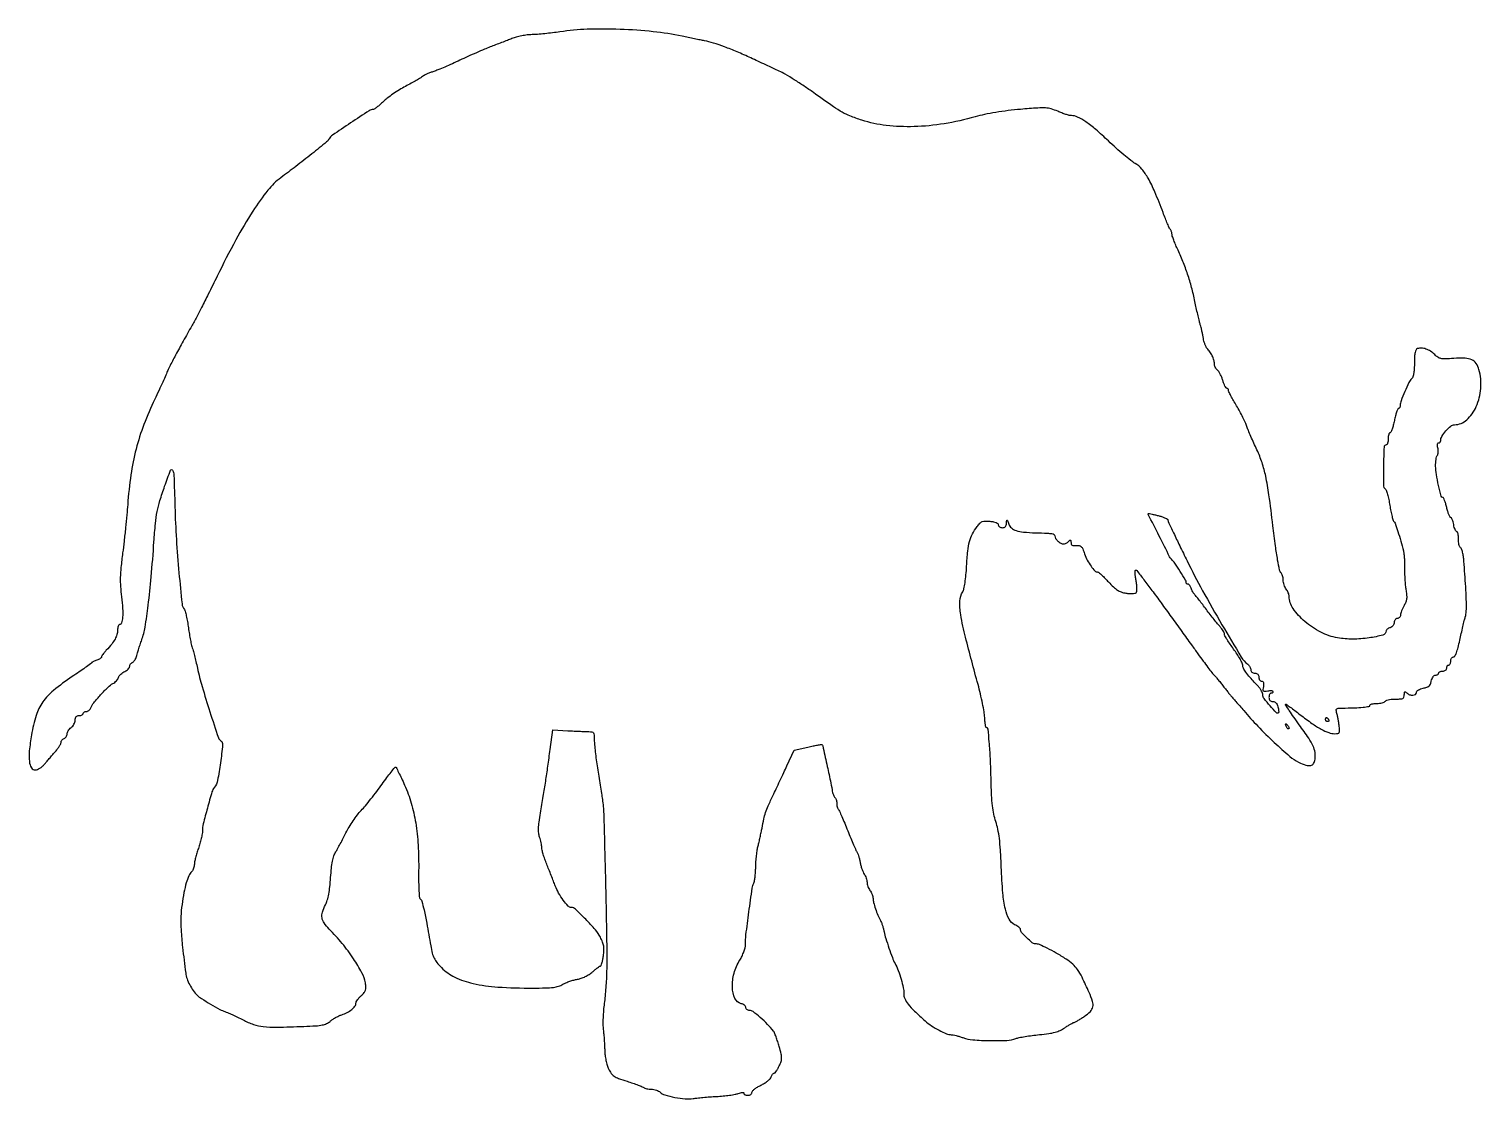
# Model space of a CAD drawing. Extents: x 0 to 719, y 0 to 530.
import ezdxf

# ---------------------------------------------------------------- set-up
doc = ezdxf.new("R2010")
doc.units = 0

msp = doc.modelspace()

# ---------------------------------------------------------------- linework, layer by layer
for points in [[(263, 528.472022, -0.007116), (259.356283, 527.968934, -0.00577), (255.435706, 527.530242, -0.005835), (251.81119, 527.209648, -0.015026), (249.185381, 527.087451, 0.027107), (246.80982, 526.919328, 0.016948), (244.055601, 526.478395, 0.016999), (241.363603, 525.857631, 0.02947), (239.185381, 525.136872, -0.001538), (236.964095, 524.26149, -0.000742), (234.113831, 523.153228, -0.000736), (231.139165, 522.006709, -0.001056), (228.5, 521.000351, 0.008916), (225.573875, 519.831565, 0.003593), (221.61875, 518.135847, 0.003554), (217.385152, 516.248658, 0.004496), (213.5, 514.441271, -0.004987), (209.760935, 512.706311, -0.004911), (205.96875, 511.037114, -0.004834), (202.617717, 509.639401, -0.018681), (200.5, 508.870849, 0.014286), (198.8586, 508.291431, 0.013818), (197.234375, 507.613221, 0.013869), (195.839195, 506.937688, 0.04829), (195, 506.393661, -0.032937), (194.044199, 505.73157, -0.004187), (191.884375, 504.46147, -0.004893), (189.290124, 502.998639, -0.004052), (186.5, 501.490497, 0.016459), (183.524285, 499.785321, 0.012441), (180.370131, 497.727151, 0.012615), (177.501881, 495.643503, 0.028319), (175.462148, 493.889893, -0.011), (173.84535, 492.399501, -0.015243), (172.327785, 491.141234, -0.011718), (171.026934, 490.176054, -0.15366), (170.462148, 489.995158, 0.144181), (168.524767, 489.41402, 0.002569), (159.365425, 483.374465, 0.003045), (150.38508, 477.307188, 0.115593), (148.750065, 475.517874, -0.09399), (147.49362, 474.018989, -0.002094), (140.147504, 468.059688, -0.005233), (132.288591, 461.87312, -0.006438), (124.82222, 456.272786, 0.068173), (118.421825, 450.106031, 0.023462), (110.924654, 439.625233, 0.019416), (102.545429, 425.492998, 0.010482), (93.282947, 407.5, -0.001441), (88.90651, 398.606966, -0.003441), (85.592444, 392.035453, -0.00449), (82.822674, 386.753315, -0.005952), (80.202218, 382, 0.002985), (75.971843, 374.43296, 0.00417), (72.286317, 367.613195, 0.003019), (69.311064, 361.913294, 0.041952), (68.426739, 359.769176, -0.028371), (67.938713, 358.488412, -0.002104), (66.394064, 355.075383, -0.002916), (64.509655, 351.020511, -0.002209), (62.396369, 346.592478, 0.022054), (57.005665, 334.038765, 0.027436), (53.172154, 321.931539, 0.026506), (50.595212, 309.139317, 0.018485), (48.995842, 294.5, -0.005221), (48.571657, 289.357295, -0.00267), (47.937527, 282.9125, -0.002653), (47.213412, 276.278624, -0.003985), (46.504909, 270.5, 0.006759), (45.667, 263.33721, 0.019066), (45.340669, 258.308863, 0.023274), (45.428966, 253.863186, 0.015243), (45.924784, 248.761402, -0.014872), (46.492423, 242.965288, -0.03572), (46.477208, 238.652926, -0.050743), (45.97154, 235.815084, -0.335017), (44.891592, 235, 0.260653), (44.548698, 234.808217, 0.060138), (44.261905, 234.184111, 0.047266), (44.064824, 233.286587, 0.030432), (44, 232.222506, -0.071951), (43.686294, 230.05379, -0.056543), (42.759805, 227.864116, -0.041692), (41.082456, 225.394243, -0.016875), (38.415584, 222.314413, 0.013918), (37.490503, 221.258763, 0.018266), (36.709578, 220.242541, 0.015942), (36.126559, 219.365732, 0.139627), (36, 218.921365, -0.203105), (35.851805, 218.571593, -0.046218), (35.339063, 218.159574, -0.040676), (34.611524, 217.759062, -0.029865), (33.75, 217.432606, 0.021273), (32.85199, 217.109847, 0.023447), (32.014063, 216.72102, 0.023702), (31.335704, 216.324703, 0.099528), (31, 215.99621, -0.087214), (30.553169, 215.537095, -0.001893), (28.003125, 213.712043, -0.004277), (24.985063, 211.607862, -0.002867), (21.5, 209.251365, 0.023253), (12.267139, 202.444063, 0.070045), (6.951486, 196.728005, 0.077234), (3.703785, 190.091295, 0.032646), (1.381628, 180.420719, 0.016681), (0.293992, 172.533538, 0.053425), (0.310278, 167.233151, 0.105369), (1.330095, 164.153527, 0.274241), (3.295313, 163.065261, 0.091062), (4.299386, 163.280548, 0.04066), (5.506517, 163.899993, 0.038477), (6.711936, 164.78315, 0.042307), (7.726873, 165.815261, -0.003324), (8.794279, 167.084863, -0.00157), (10.187645, 168.709613, -0.001556), (11.656772, 170.401184, -0.002197), (12.976873, 171.898314, 0.018549), (14.134263, 173.3008, 0.022264), (15.111956, 174.70465, 0.021682), (15.820198, 175.94032, 0.119843), (16, 176.679699, -0.096924), (16.111884, 177.251446, -0.066865), (16.440625, 177.825576, -0.064243), (16.926566, 178.314966, -0.073687), (17.5, 178.638374, 0.087841), (18.073435, 178.983388, 0.066468), (18.559375, 179.536118, 0.065753), (18.887856, 180.203933, 0.081633), (19, 180.88623, -0.09574), (19.143953, 181.631132, -0.047323), (19.5875, 182.490704, -0.044579), (20.23485, 183.324722, -0.049322), (21, 184, 0.065236), (21.765312, 184.719869, 0.048158), (22.4125, 185.687599, 0.048812), (22.85307, 186.742362, 0.074668), (23, 187.720759, -0.054672), (23.114582, 188.765526, -0.126103), (23.469371, 189.465095, -0.139754), (24.088647, 189.864527, -0.073919), (25, 190, 0.048028), (25.765418, 190.073693, 0.068025), (26.4125, 190.29375, 0.088204), (26.848523, 190.618118, 0.191087), (27, 191, -0.151176), (27.118004, 191.381366, -0.098417), (27.450091, 191.70625, -0.081398), (27.946397, 191.925388, -0.063424), (28.532224, 192, 0.107506), (29.171574, 192.139075, 0.066502), (29.825204, 192.549949, 0.062027), (30.393452, 193.156376, 0.06582), (30.782224, 193.872165, -0.079153), (32.191788, 196.310858, -0.014356), (35.613454, 200.285504, -0.014862), (39.269687, 204.062117, -0.070234), (41.69624, 205.837432, 0.047605), (42.569361, 206.417663, 0.036977), (43.400025, 207.20023, 0.038036), (44.070331, 208.054615, 0.070587), (44.451497, 208.847182, -0.082269), (44.85442, 209.637452, -0.041098), (45.594757, 210.485284, -0.039349), (46.5266, 211.257779, -0.046531), (47.519222, 211.826804, 0.04375), (48.468337, 212.36391, 0.048968), (49.271271, 213.040586, 0.055149), (49.823387, 213.748349, 0.138957), (50, 214.371572, -0.087449), (50.102214, 214.951524, -0.066434), (50.401768, 215.5247, -0.065806), (50.844872, 216.004483, -0.082006), (51.36772, 216.310866, 0.105755), (51.932478, 216.678569, 0.047319), (52.498454, 217.366604, 0.043966), (52.98055, 218.236781, 0.045531), (53.2964, 219.167855, -0.015429), (53.64448, 220.440874, -0.003497), (54.316543, 222.577432, -0.003619), (55.127153, 225.031858, -0.003508), (55.981495, 227.5, 0.044077), (57.597147, 233.770948, 0.010146), (59.163537, 244.591015, 0.00903), (60.649098, 258.630964, 0.004848), (62.000733, 276, -0.007002), (62.746376, 285.076167, -0.023479), (63.596056, 290.980692, -0.026665), (64.935926, 296.381257, -0.011168), (67.285842, 303.5, -0.007865), (70.249821, 311.44901, -0.650212), (71.237468, 311.493595, -0.107469), (71.874996, 308.983693, -0.001514), (72.370451, 293.310725, 0.008353), (73.10115, 277.183954, 0.007688), (74.383727, 260.637423, 0.00319), (75.903933, 245.349808, 0.142524), (77.103235, 242.420831, -0.106787), (77.491005, 241.636213, -0.00821), (78.030106, 239.331924, -0.010959), (78.572633, 236.533367, -0.008135), (79.053549, 233.420831, 0.005911), (79.530305, 230.241592, 0.00693), (80.0597, 227.239244, 0.00618), (80.572878, 224.717416, 0.04179), (80.944998, 223.5, -0.02816), (81.35359, 222.282838, -0.004018), (82.029426, 219.7375, -0.004559), (82.778039, 216.709568, -0.003875), (83.514339, 213.5, 0.016716), (85.870788, 204.316779, 0.006654), (89.688682, 191.883055, 0.001952), (93.896705, 178.97485, 0.176341), (95.118455, 177.426791, -0.28821), (96.014066, 175.600837, -0.008221), (94.911714, 166.583326, -0.012564), (93.477418, 157.873414, -0.119931), (91.928007, 154.468585, 0.094669), (90.733585, 152.157422, 0.00511), (88.466159, 144.212589, 0.006631), (86.424495, 136.365039, 0.060388), (86, 132.863151, -0.043766), (85.868614, 131.365037, -0.013364), (85.4125, 129.13422, -0.013267), (84.7656, 126.651968, -0.014129), (84, 124.259676, 0.010945), (83.234389, 121.918803, 0.01159), (82.5875, 119.590724, 0.011263), (82.122868, 117.56366, 0.050743), (82, 116.356087, -0.048517), (81.908153, 115.411776, -0.036516), (81.632812, 114.404824, -0.037368), (81.229156, 113.487695, -0.067178), (80.75, 112.821429, 0.086744), (79.311513, 110.647582, 0.030488), (78.02184, 107.120663, 0.024709), (76.872554, 102.428257, 0.01295), (75.885581, 96.496927, 0.027078), (75.370625, 90.44234, 0.021136), (75.446941, 83.840908, 0.014585), (76.16042, 75.263896, 0.004604), (77.717241, 62.5, 0.052512), (78.388634, 59.702056, 0.03532), (79.702927, 56.686736, 0.034839), (81.460248, 53.828829, 0.04519), (83.467087, 51.5, 0.051837), (85.527439, 49.882285, 0.007678), (90.050485, 47.129716, 0.007885), (94.65612, 44.519727, 0.048356), (97.164271, 43.449931, -0.026769), (98.463324, 42.960887, -0.005137), (100.758962, 41.925092, -0.00546), (103.4152, 40.658173, -0.005006), (106.121558, 39.297103, 0.036244), (111.345858, 37.066522, 0.056334), (116.123277, 36.005584, 0.031319), (122.719796, 35.71937, 0.00454), (136.170234, 36.100594, 0.006144), (142.10373, 36.39574, 0.032213), (145.343113, 36.807366, 0.059689), (147.464001, 37.48682, 0.076906), (149.170234, 38.611477, -0.035918), (150.309269, 39.503697, -0.019424), (151.824682, 40.440819, -0.019256), (153.449734, 41.279592, -0.028672), (154.935066, 41.873972, 0.039153), (157.67205, 43.036273, 0.050665), (159.951099, 44.533011, 0.059927), (161.503171, 46.13766, 0.163697), (162, 47.614519, -0.125041), (162.167729, 48.274729, -0.028965), (162.776995, 49.256323, -0.028142), (163.632592, 50.336993, -0.0243), (164.645091, 51.371729, 0.033012), (166.030528, 52.837805, 0.094206), (166.704628, 54.062207, 0.090427), (166.897013, 55.478104, 0.028898), (166.677458, 57.600166, 0.082448), (164.962857, 62.682093, 0.025413), (160.787324, 69.636294, 0.02434), (155.181834, 77.161553, 0.022748), (148.75, 84.28558, -0.042859), (146.236818, 87.304688, -0.114891), (145.206476, 89.886148, -0.114136), (145.419158, 92.66783, -0.041995), (146.91662, 96.336455, 0.047491), (147.803122, 98.578266, 0.023388), (148.517279, 101.562507, 0.019361), (149.075504, 105.270915, 0.011125), (149.474809, 109.774015, -0.010065), (149.874036, 114.387393, -0.02217), (150.405433, 117.884873, -0.028984), (151.092406, 120.54123, -0.060707), (151.98515, 122.476118, 0.011916), (152.916736, 124.067093, 0.003663), (154.246948, 126.510352, 0.003663), (155.695866, 129.267068, 0.004009), (157.060656, 131.963377, -0.020905), (158.603563, 134.771893, -0.013764), (160.598523, 137.872783, -0.013858), (162.710009, 140.787517, -0.025865), (164.601385, 143.004273, 0.015598), (166.68066, 145.342317, 0.005948), (169.434966, 148.722007, 0.005883), (172.342085, 152.466748, 0.007177), (174.970092, 156.040896, -0.004028), (177.323066, 159.28358, -0.006409), (179.393549, 162.015138, -0.002006), (181.214759, 164.335652, -0.229234), (181.554393, 164.5, -0.279798), (181.858779, 164.3152, -0.002603), (183.109625, 161.878771, -0.007741), (184.51431, 158.997518, -0.004812), (186.077036, 155.576669, -0.033933), (189.370429, 146.583761, -0.030174), (191.572187, 136.869382, -0.026768), (192.772803, 125.901407, -0.017196), (193.043187, 113.100619, 0.005878), (193.034657, 107.467994, 0.012567), (193.188477, 103.121324, 0.008388), (193.446818, 99.785144, 0.234978), (193.893405, 99.065879, -0.193005), (194.653631, 98.036032, -0.008959), (195.691524, 93.732692, -0.009354), (197.020972, 87.175613, -0.00212), (199.021016, 76, 0.018897), (199.798042, 72.365828, 0.051886), (200.701522, 69.906853, 0.055199), (202.05746, 67.773012, 0.023695), (204.295524, 65.240437, 0.088549), (210.937448, 60.468207, 0.056373), (219.953498, 57.341949, 0.040037), (232.295251, 55.588709, 0.015673), (249.503275, 55.076805, 0.00582), (255.905221, 55.161599, 0.024805), (259.718079, 55.446123, 0.041851), (262.337552, 55.99825, 0.063672), (264.459572, 56.942229, -0.034099), (265.921617, 57.698863, -0.017979), (267.825727, 58.444936, -0.017807), (269.838636, 59.071732, -0.02616), (271.649285, 59.465148, 0.041862), (273.548411, 59.94062, 0.030713), (275.55737, 60.767357, 0.030484), (277.46967, 61.84395, 0.038799), (279.079393, 63.070882, -0.010211), (280.389022, 64.192912, -0.014185), (281.609753, 65.139572, -0.010613), (282.652699, 65.868537, -0.148271), (283.086271, 66, 0.317201), (283.403432, 66.223718, 0.016723), (283.801488, 67.471929, 0.021309), (284.184902, 69.090109, 0.013341), (284.501488, 71.010822, 0.022788), (284.753902, 73.773589, 0.051268), (284.634376, 75.871815, 0.052954), (284.094482, 77.859985, 0.025811), (283.014898, 80.260822, 0.059927), (280.558288, 83.899047, 0.015394), (275.743476, 89.125773, 0.009715), (270.618683, 94.156938, 0.186982), (268.589199, 94.984187, -0.20493), (267.026411, 95.685128, -0.026928), (264.655998, 98.550944, -0.030711), (262.348157, 102.10576, -0.03788), (260.670155, 105.682129, 0.001949), (259.796877, 107.954695, 0.000951), (258.666062, 110.84725, 0.000943), (257.478518, 113.851304, 0.001366), (256.417281, 116.5, -0.011056), (255.489895, 118.951161, -0.012319), (254.706861, 121.354603, -0.011702), (254.139728, 123.428697, -0.061296), (253.997126, 124.600777, 0.036855), (253.922943, 125.624897, 0.014845), (253.677674, 127.006653, 0.014595), (253.324416, 128.485034, 0.017924), (252.905595, 129.840967, -0.056827), (252.458515, 131.822601, -0.036337), (252.374118, 134.184152, -0.025309), (252.647045, 137.294406, -0.008804), (253.345094, 141.74019, 0.00226), (254.758596, 150.032878, 0.003181), (255.938686, 157.442128, 0.003185), (257.023533, 164.860221, 0.002271), (258.147581, 173.179382), (259.410669, 182.858764), (266.955334, 182.48104, 0.00102), (270.045483, 182.332647, 0.001065), (273.091567, 182.199097, 0.001022), (275.724096, 182.094685, 0.004704), (277.25, 182.051658, -0.044415), (278.833058, 181.880734, -0.202589), (279.582935, 181.372005, -0.129792), (279.926146, 180.325106, -0.014664), (280, 177.807535, 0.02197), (280.098076, 175.576528, 0.00587), (280.451586, 172.039081, 0.005938), (280.948815, 168.024165, 0.006097), (281.537314, 164.057535, -0.000365), (282.19352, 159.958804, -0.000293), (282.894214, 155.545026, -0.000296), (283.537416, 151.462394, -0.000753), (283.997766, 148.5, -0.031158), (284.647729, 141.326888, -0.000886), (285.458783, 110.491996, -0.001896), (286.072544, 80.893632, -0.007841), (286.095078, 63, -0.009941), (285.976741, 59.551621, -0.005523), (285.702484, 55.353125, -0.005506), (285.330946, 51.107509, -0.008862), (284.9105, 47.5, 0.013491), (284.542967, 44.070696, 0.01097), (284.329302, 40.38125, 0.011126), (284.282736, 36.972092, 0.028179), (284.443489, 34.5, -0.008349), (284.684844, 32.200602, -0.004692), (284.905053, 29.401118, -0.004681), (285.074453, 26.569438, -0.007625), (285.159037, 24.163381, 0.027525), (285.333219, 21.843027, 0.019794), (285.771738, 19.281431, 0.020079), (286.385546, 16.870355, 0.040181), (287.095752, 15.037953, 0.043672), (288.391249, 12.86376, 0.089334), (289.8144, 11.489431, 0.059467), (291.988727, 10.382329, 0.011215), (296.213153, 8.936622, -0.00589), (299.07346, 7.991661, -0.007928), (301.638551, 7.064864, -0.005695), (303.756501, 6.233725, -0.080654), (304.45, 5.812051, 0.097046), (305.005339, 5.498653, 0.027735), (305.96442, 5.23854, 0.026802), (307.102484, 5.059787, 0.025557), (308.271429, 5, -0.043664), (309.475683, 4.894635, -0.036592), (310.719215, 4.58016, -0.038097), (311.818897, 4.119099, -0.078218), (312.572098, 3.570759, 0.125336), (314.934085, 2.167643, 0.023708), (319.843455, 0.970157, 0.026275), (325.043314, 0.241084, 0.063618), (328.912066, 0.397082, -0.015264), (330.814497, 0.659047, -0.004292), (333.797555, 0.951509, -0.004324), (337.177188, 1.224147, -0.004545), (340.505141, 1.43328, 0.010036), (343.771179, 1.674551, 0.010606), (346.965074, 2.043545, 0.010284), (349.699966, 2.475922, 0.046522), (351.255141, 2.906905, -0.022558), (352.423087, 3.291634, -0.062132), (353.27885, 3.420093, -0.123638), (353.797997, 3.303384, -0.28313), (354, 2.975249, 0.195021), (354.151042, 2.602733, 0.086888), (354.5875, 2.286479, 0.066763), (355.234522, 2.071797, 0.046794), (356, 2, 0.068807), (356.764426, 2.105697, 0.08509), (357.4125, 2.414421, 0.099903), (357.845832, 2.872804, 0.140455), (358, 3.410794, -0.192677), (358.271606, 4.089449, -0.033552), (359.308313, 5.04051, -0.032198), (360.748298, 6.048843, -0.023923), (362.453832, 6.97765, 0.02713), (364.203658, 7.945175, 0.029919), (365.779583, 9.068231, 0.031286), (366.992878, 10.179475, 0.115355), (367.521219, 11.066857, -0.039016), (367.821298, 11.806694, -0.049123), (368.214716, 12.432139, -0.057404), (368.637149, 12.864022, -0.172114), (369.02047, 13, 0.212974), (369.458744, 13.195551, 0.025893), (370.137162, 14.035063, 0.027063), (370.87322, 15.17392, 0.019152), (371.578231, 16.523618, 0.030111), (372.477272, 18.755951, 0.081988), (372.746258, 20.432879, 0.057716), (372.506474, 22.423746, 0.009596), (371.53427, 26.163109, 0.01014), (370.792267, 28.615291, 0.011612), (369.981834, 30.925943, 0.010798), (369.209257, 32.848219, 0.062836), (368.659122, 33.788762, 0.030074), (365.792595, 37.090955, 0.020233), (362.155535, 40.515518, 0.014831), (358.602391, 43.419466, 0.165367), (356.895101, 44, -0.071767), (356.170894, 44.104487, -0.08692), (355.556686, 44.40878, -0.100388), (355.146069, 44.860921, -0.135114), (355, 45.391592, 0.142208), (354.833223, 45.966118, 0.072357), (354.339063, 46.541613, 0.062632), (353.610502, 47.03125, 0.054764), (352.75, 47.352406, -0.229895), (349.619494, 49.987728, -0.097076), (348.358504, 55.482388, -0.076266), (349.191742, 62.381313, -0.069905), (352.058049, 68.939918, 0.026339), (353.134267, 70.914932, 0.023908), (354.035653, 73.056111, 0.02465), (354.655517, 75.050341, 0.06745), (354.827973, 76.512858, -0.034391), (355.082924, 81.465434, -0.003784), (356.532243, 92.748137, -0.002055), (358.188563, 104.550083, -0.084551), (358.97863, 106.99761, 0.080061), (359.292613, 107.941411, 0.011424), (359.575179, 109.968048, 0.012747), (359.795231, 112.401189, 0.010563), (359.908549, 115, -0.012539), (360.040853, 117.781679, -0.010066), (360.318364, 120.765625, -0.010204), (360.686932, 123.514749, -0.025423), (361.098704, 125.5, 0.006676), (361.561532, 127.375037, 0.003439), (362.093305, 129.733452, 0.003417), (362.607187, 132.167612, 0.005161), (363.01826, 134.294731, -0.010161), (363.932813, 138.785617, -0.026338), (364.826018, 141.964921, -0.022671), (366.123702, 145.292064, -0.005943), (368.506517, 150.5, 0.000371), (370.029054, 153.732004, 0.000203), (371.890429, 157.695091, 0.000203), (373.777465, 161.7213, 0.000323), (375.386668, 165.164138), (378.962898, 172.828276), (385.69775, 174.364504, -0.004537), (388.299642, 174.933212, -0.007219), (390.536419, 175.367285, -0.00244), (392.4587, 175.701934, -0.242831), (392.712363, 175.620971, -0.141929), (393.05593, 174.997162, -0.000422), (395.10091, 165.87818, -0.002416), (396.897773, 157.646992, -0.013751), (397.711393, 153.240732, 0.022174), (397.971747, 151.952621, 0.027066), (398.33258, 150.777385, 0.027305), (398.734389, 149.844262, 0.139906), (399.110488, 149.431715, -0.133342), (399.452656, 149.065966, -0.044635), (399.738706, 148.385166, -0.040678), (399.93435, 147.539101, -0.0365), (400, 146.640983, 0.03381), (400.0628, 145.713329, 0.031434), (400.250245, 144.779226, 0.032932), (400.524329, 143.970413, 0.084813), (400.851899, 143.45, -0.075937), (401.328871, 142.721074, -0.003448), (402.552297, 139.988438, -0.005697), (403.949301, 136.708529, -0.004044), (405.444204, 133, 0.003591), (406.936645, 129.287881, 0.005037), (408.326215, 125.996875, 0.003068), (409.538392, 123.251068, 0.066065), (410.002819, 122.5, -0.081252), (410.364087, 121.874263, -0.015231), (410.795519, 120.61875, -0.015937), (411.212353, 119.104711, -0.013986), (411.552398, 117.5, 0.020964), (411.932076, 115.823906, 0.017966), (412.467875, 114.095576, 0.018343), (413.069206, 112.559907, 0.048307), (413.641884, 111.527494, -0.041343), (414.162034, 110.619754, -0.02871), (414.601053, 109.521542, -0.029063), (414.902327, 108.41045, -0.051714), (415, 107.468623, 0.056057), (415.105679, 106.528986, 0.031404), (415.431283, 105.424922, 0.030942), (415.905971, 104.337037, 0.043592), (416.468197, 103.44113, -0.040643), (417.033824, 102.551482, -0.029527), (417.518876, 101.482707, -0.030055), (417.860058, 100.406173, -0.055907), (417.983253, 99.5, 0.058219), (418.27221, 97.445548, 0.016664), (419.191434, 94.358019, 0.017355), (420.393223, 91.139819, 0.02788), (421.661411, 88.5, -0.033287), (422.133406, 87.489693, -0.013527), (422.644917, 86.059375, -0.013314), (423.11386, 84.48659, -0.016527), (423.462076, 83, 0.025111), (424.312904, 79.629235, 0.0087), (425.866945, 74.857771, 0.00848), (427.567248, 70.188485, 0.029687), (428.888995, 67.272213, -0.032057), (430.449813, 63.78463, -0.018646), (431.890472, 59.428869, -0.017888), (432.948188, 55.222713, -0.062121), (433.19001, 52.434253, 0.114782), (433.678159, 49.909471, 0.060492), (435.329975, 47.156235, 0.036783), (438.438742, 43.715505, 0.010266), (443.79222, 38.807883, 0.034887), (446.891895, 36.443191, 0.024009), (450.696893, 34.193586, 0.02261), (454.358858, 32.466378, 0.097078), (456.710162, 31.984944, -0.047188), (457.657184, 31.887324, -0.012341), (459.149235, 31.551001, -0.012427), (460.837301, 31.081569, -0.012426), (462.5, 30.528836, 0.066901), (467.400094, 29.473216, 0.015427), (475.858072, 29.069195, 0.014582), (484.287268, 29.172724, 0.081929), (488.6849, 30.086793, -0.042563), (490.30775, 30.559352, -0.008543), (493.27187, 31.102391, -0.00897), (496.753509, 31.614958, -0.008268), (500.346999, 32.018012, 0.011024), (504.975401, 32.562992, 0.031564), (508.146916, 33.213694, 0.042865), (510.613334, 34.117217, 0.042322), (512.900749, 35.431219, -0.008967), (514.376399, 36.415148, -0.012208), (515.743677, 37.245421, -0.009141), (516.904058, 37.883918, -0.121785), (517.373575, 38, 0.126197), (517.857298, 38.124065, 0.007091), (519.215979, 38.895362, 0.010535), (520.816945, 39.880377, 0.007501), (522.569825, 41.048041, 0.04369), (525.602569, 43.550885, 0.150088), (526.802774, 45.771234, 0.127646), (526.648766, 48.503171, 0.027969), (524.949665, 52.934276, 0.007145), (521.464956, 60.40649, 0.038408), (519.207386, 64.282257, 0.060991), (516.880885, 66.902696, 0.037222), (513.579282, 69.404811, 0.011883), (508.710139, 72.392329, 0.016259), (504.181825, 74.831298, 0.015463), (500.369568, 76.582513, 0.100257), (498.308406, 77, -0.174118), (496.766258, 77.553823, -0.021301), (494.055047, 79.990681, -0.021078), (491.559827, 82.648291, -0.179838), (491, 84.154428, 0.201497), (490.833978, 84.549672, 0.02693), (490.140701, 85.159701, 0.027665), (489.195125, 85.824033, 0.019973), (488.074727, 86.461357, -0.154049), (485.33267, 89.189994, -0.0639), (483.497498, 94.147651, -0.036796), (482.270922, 102.083777, -0.009537), (481.485805, 115, 0.005281), (481.050831, 123.325538, 0.014203), (480.51113, 129.229277, 0.01968), (479.788891, 133.735549, 0.031468), (478.78265, 137.5, -0.029503), (477.782109, 141.185059, -0.022932), (477.11906, 145.286463, -0.016676), (476.692437, 150.537144, -0.006067), (476.426716, 158, 0.004987), (476.067401, 168.744261, 0.010962), (475.530795, 176.946772, 0.00562), (474.900133, 183.329312, 0.379277), (474.151813, 184.007174, -0.344634), (473.883615, 184.221748, -0.014321), (473.618822, 185.504249, -0.019573), (473.394474, 187.145827, -0.012008), (473.252688, 189.093528, 0.029561), (472.962863, 191.772688, 0.008055), (472.188023, 195.96002, 0.008118), (471.153575, 200.689761, 0.008364), (469.975585, 205.336354, -0.002979), (463.777991, 228.722588, -0.022338), (461.405909, 239.938125, -0.049998), (460.974537, 246.685229, -0.13128), (462.383025, 251.285183, 0.086983), (462.987124, 252.777389, 0.01513), (463.536039, 255.778904, 0.014981), (463.996711, 259.578214, 0.00967), (464.31282, 264.000248, -0.011875), (464.875042, 271.405707, -0.03952), (465.74097, 276.204563, -0.054822), (467.166407, 279.911984, -0.043781), (469.457088, 283.532627, -0.030704), (470.890654, 285.190418, -0.101762), (472.080155, 285.993053, -0.096092), (473.5283, 286.285354, -0.025669), (475.888475, 286.182026, -0.02363), (477.662816, 285.927766, -0.055164), (478.942879, 285.53208, -0.085192), (479.729436, 285.016767, -0.208139), (480, 284.394965, 0.14198), (480.154162, 283.863009, 0.099732), (480.5875, 283.409771, 0.084566), (481.235537, 283.104447, 0.067998), (482, 283, 0.076076), (482.900922, 283.137876, 0.131035), (483.537992, 283.541118, 0.120125), (483.924447, 284.237225, 0.058221), (484.078947, 285.25, -0.005991), (484.144511, 286.642326, -0.514255), (484.297327, 286.738515, -0.207986), (484.502488, 286.527986, -0.002873), (485.140286, 284.815983, 0.129925), (486.503245, 282.862869, 0.09755), (488.802313, 281.580983, 0.056431), (492.504982, 280.824981, 0.015201), (498.5, 280.475271, -0.002774), (504.243414, 280.283286, -0.030618), (506.531782, 280.053272, -0.10201), (507.608962, 279.642014, -0.256079), (508, 278.928571, 0.148816), (508.365037, 277.729265, 0.057872), (509.50284, 276.39622, 0.057577), (510.936985, 275.342611, 0.130377), (512.228571, 275, 0.070395), (512.840897, 275.086639, 0.038897), (513.549643, 275.3525, 0.037889), (514.239792, 275.74069, 0.049362), (514.8, 276.2, -0.030336), (515.414246, 276.743913, -0.284472), (515.75, 276.780924, -0.260599), (515.95388, 276.493171, -0.026648), (516, 275.628434, 0.089587), (516.147792, 274.8102, 0.177938), (516.571276, 274.317091, 0.124105), (517.341452, 274.110496, 0.03458), (518.598212, 274.178434, -0.067196), (520.059975, 274.162279, -0.162721), (521.011918, 273.681289, -0.097847), (521.771824, 272.534609, -0.015916), (522.71294, 270.021746, 0.03974), (524.060396, 266.886902, 0.036931), (525.915651, 263.9226, 0.036436), (527.854005, 261.648623, 0.195176), (529.320381, 261.017277, -0.176122), (529.814125, 260.825928, -0.007766), (531.202458, 259.573632, -0.012333), (532.816705, 257.995382, -0.008418), (534.575428, 256.127001, 0.018029), (536.997244, 253.651282, 0.046991), (538.953469, 252.112766, 0.058753), (540.884413, 251.167712, 0.044834), (543.167286, 250.589241, 0.022825), (544.825409, 250.401204, 0.02877), (546.36969, 250.386139, 0.029234), (547.626222, 250.520112, 0.15644), (548.231327, 250.831327, 0.169141), (548.55304, 251.496836, 0.029868), (548.631084, 252.902666, 0.027468), (548.523204, 254.723359, 0.016424), (548.205603, 256.869088, -0.014303), (547.905843, 258.836639, -0.024468), (547.783632, 260.492795, -0.022276), (547.808476, 261.746652, -0.395487), (548.078677, 262, -0.231168), (548.584498, 261.752938, -0.001189), (552.095323, 257.226562, -0.004906), (556.063541, 251.979653, -0.003049), (560.621029, 245.75, 0.000001), (565.591131, 238.868702, 0.000001), (570.819647, 231.629687, 0.000001), (575.566643, 225.057405, 0.000003), (578.858399, 220.5, 0.002462), (581.427674, 216.979553, 0.00341), (583.768485, 213.85, 0.002136), (585.76476, 211.241895, 0.042277), (586.444993, 210.5, -0.02955), (587.05748, 209.86517, -0.004149), (588.23129, 208.471875, -0.004726), (589.59286, 206.796228, -0.004001), (591.001079, 205, 0.002083), (592.404052, 203.196253, 0.002442), (593.749852, 201.497953, 0.002151), (594.900314, 200.073238, 0.015026), (595.485618, 199.397286, -0.007448), (596.122008, 198.684455, -0.000686), (597.670775, 196.891789, -0.000885), (599.51108, 194.748096, -0.000694), (601.5, 192.416429, 0.016001), (608.486338, 184.716479, 0.012089), (616.622193, 176.703738, 0.010324), (624.298687, 169.793029, 0.065459), (628.678971, 166.913362, 0.031643), (632.280458, 165.443151, 0.126241), (634.639354, 165.270272, 0.213031), (636.093573, 166.260428, 0.110219), (636.828082, 168.37938, 0.063681), (636.783899, 171.760679, 0.072816), (635.873393, 174.8612, 0.041258), (633.675445, 178.758725, 0.007724), (628.965755, 185.477262, -0.003425), (626.279143, 189.240551, -0.005658), (624.068005, 192.459927, -0.0013), (622.188175, 195.280235, -0.356752), (622.215096, 195.548429, -0.362712), (622.475633, 195.571807, -0.002388), (624.489611, 194.16062, -0.00771), (626.814459, 192.460588, -0.004673), (629.515241, 190.381089, 0.012344), (635.272129, 186.087558, 0.028442), (639.848348, 183.22324, 0.038157), (643.570611, 181.53363, 0.087682), (646.590214, 181, 0.03963), (648.169549, 181.125376, 0.242794), (648.807094, 181.594933, 0.138057), (648.991187, 182.577374, 0.010829), (648.693837, 185.25, 0.00725), (648.430417, 187.02954, 0.006552), (648.10725, 188.861979, 0.006576), (647.774668, 190.495766, 0.0207), (647.492129, 191.578013, -0.055849), (647.280717, 192.706588, -0.248873), (647.543081, 193.303309, -0.147207), (648.318653, 193.60986, -0.017671), (650.178344, 193.700609, 0.005493), (656.35575, 193.851416, 0.016307), (660.583228, 194.139348, 0.014739), (663.511375, 194.52244, 0.368213), (664, 195.09599, -0.283582), (664.215289, 195.445053, -0.049567), (664.969375, 195.734447, -0.040981), (666.035454, 195.934469, -0.025894), (667.3, 196, 0.030627), (668.645398, 196.082489, 0.031395), (669.959332, 196.328707, 0.03307), (671.065122, 196.68796, 0.101637), (671.719002, 197.119002, -0.116978), (672.414483, 197.547801, -0.029513), (673.70809, 197.892752, -0.028485), (675.274638, 198.120915, -0.025374), (676.919002, 198.181681, 0.015898), (679.191233, 198.222572, 0.105834), (680.279238, 198.512788, 0.196739), (680.817181, 199.137728, 0.080727), (681, 200.26268, -0.020793), (681.044145, 201.323776, -0.209102), (681.25, 201.704725, -0.331928), (681.59432, 201.712349, -0.041666), (682.2, 201.2, 0.105477), (683.588314, 200.299872, 0.104896), (685.225925, 200.042282, 0.141463), (686.497043, 200.483462, 0.243568), (687, 201.454687, -0.181588), (687.236625, 202.084746, -0.07513), (687.94256, 202.682124, -0.057063), (689.024836, 203.189415, -0.034731), (690.393253, 203.545952, 0.034882), (692.149906, 204.004208, 0.101195), (693.230086, 204.632209, 0.112658), (693.911161, 205.590055, 0.049124), (694.368253, 207.091265, -0.044056), (694.706829, 208.244988, -0.063418), (695.216629, 209.17779, -0.079376), (695.829291, 209.790624, -0.158077), (696.475, 210, 0.063739), (697.058054, 210.07463, 0.081627), (697.552031, 210.29375, 0.098527), (697.882541, 210.618637, 0.15051), (698, 211, -0.191087), (698.151477, 211.381882, -0.088204), (698.5875, 211.70625, -0.068025), (699.234582, 211.926307, -0.048028), (700, 212, 0.072314), (700.769411, 212.111864, 0.08892), (701.416667, 212.4375, 0.10214), (701.846791, 212.924246, 0.130775), (702, 213.5, -0.064853), (702.074694, 214.073457, -0.082425), (702.29375, 214.559375, -0.098894), (702.618646, 214.884432, -0.148195), (703, 215, 0.191087), (703.381882, 215.151477, 0.088204), (703.70625, 215.5875, 0.068025), (703.926307, 216.234582, 0.048028), (704, 217, -0.06501), (704.099836, 217.764601, -0.082536), (704.392574, 218.4125, -0.098943), (704.826774, 218.845904, -0.147873), (705.336423, 219, 0.27835), (706.01389, 219.40882, 0.030957), (706.786962, 221.126132, 0.026394), (707.603785, 223.690911, 0.010784), (708.452071, 227.25, -0.002701), (709.204002, 230.647424, -0.002709), (709.991933, 234.033447, -0.002645), (710.710924, 236.979924, -0.0108), (711.195669, 238.75748, 0.061978), (711.674809, 241.65227, 0.016121), (711.712605, 246.379693, 0.009877), (711.390181, 253.703275, 0.00211), (710.52512, 266.410798, 0.018126), (710.272722, 268.729262, 0.024242), (709.866568, 270.805735, 0.022765), (709.380808, 272.450615, 0.172827), (708.883473, 273.072017, -0.152486), (708.424436, 273.60115, -0.042064), (708.06557, 274.656207, -0.038372), (707.841908, 275.982395, -0.031998), (707.804181, 277.41122, 0.024303), (707.789024, 278.786634, 0.03924), (707.627971, 279.945796, 0.047031), (707.363516, 280.769995, 0.300134), (707.014862, 281, -0.252596), (706.616222, 281.215115, -0.039238), (706.169243, 282.028125, -0.035735), (705.752789, 283.159161, -0.023984), (705.434022, 284.5, 0.020453), (705.125183, 285.841079, 0.031119), (704.738536, 286.971875, 0.031793), (704.333208, 287.799851, 0.269233), (703.98845, 288, -0.288164), (703.622494, 288.23001, -0.01751), (703.078893, 289.46875, -0.021786), (702.516783, 291.083722, -0.013984), (702, 293, 0.013135), (701.486687, 294.916352, 0.020563), (700.935159, 296.53125, 0.015801), (700.40484, 297.779217, 0.292262), (700.059389, 298, -0.341328), (699.222984, 298.646271, -0.00754), (697.929427, 303.932176, -0.016366), (696.881557, 309.31706, -0.035819), (696.513109, 313.5, -0.020573), (696.553491, 315.122059, -0.022447), (696.727937, 316.688373, -0.022627), (696.996371, 318.005497, -0.094305), (697.33572, 318.737014, 0.098032), (697.632271, 319.388842, 0.040804), (697.777324, 320.348845, 0.038341), (697.768375, 321.434071, 0.040275), (697.592615, 322.487014, -0.033601), (697.412387, 323.484653, -0.066314), (697.429171, 324.288231, -0.106391), (697.628281, 324.808821, -0.253614), (697.980948, 325, 0.098534), (698.369865, 325.077394, 0.097825), (698.700653, 325.29787, 0.098062), (698.922185, 325.627041, 0.099545), (699, 326.014024, -0.134922), (699.601671, 328.203141, -0.043274), (701.586499, 330.966147, -0.042478), (703.968224, 333.305657, -0.173272), (705.845708, 333.987621, 0.186787), (711.898013, 336.367141, 0.102571), (716.606713, 342.928673, 0.08644), (718.87089, 351.962409, 0.086217), (717.950668, 361.238233, 0.078277), (716.543297, 364.330347, 0.143217), (714.446911, 366.106649, 0.096876), (711.112835, 366.870738, 0.024061), (705.486833, 366.780849, -0.0088), (701.221961, 366.582434, -0.056574), (699.074108, 366.763574, -0.097973), (697.56708, 367.38743, -0.054231), (696.033331, 368.669269, 0.057372), (694.021501, 370.32938, 0.060141), (691.715655, 371.457909, 0.066139), (689.435598, 371.927049, 0.109749), (687.502236, 371.639232, 0.179189), (686.788034, 371.011536, 0.071327), (686.330446, 369.768583, 0.041143), (686.072547, 367.766296, 0.011465), (686, 364.602813, -0.015746), (685.913722, 361.863839, -0.025291), (685.648988, 359.542471, -0.028015), (685.247489, 357.748189, -0.124818), (684.711299, 356.821429, 0.079631), (683.300964, 354.820358, 0.012055), (681.249121, 350.357007, 0.011456), (679.407413, 345.797389, 0.090488), (679, 343.564619, -0.053638), (678.935602, 342.966038, -0.0734), (678.744468, 342.459607, -0.093153), (678.462048, 342.119635, -0.174704), (678.130105, 342, 0.303312), (677.734794, 341.735897, 0.015888), (677.168991, 340.2375, 0.020673), (676.595084, 338.299741, 0.013086), (676.079783, 336, -0.01429), (675.558693, 333.700378, -0.022435), (674.967138, 331.7625, -0.018377), (674.378566, 330.279819, -0.297368), (673.949677, 330, 0.262742), (673.584326, 329.793777, 0.059189), (673.278968, 329.11875, 0.046686), (673.069027, 328.149351, 0.030002), (673, 327, -0.029603), (672.93189, 325.850625, -0.046146), (672.724662, 324.88125, -0.0583), (672.423389, 324.20534, -0.264692), (672.06268, 324, 0.401681), (670.976145, 322.959188, 0.006174), (670.685562, 313.475959, 0.007156), (670.648136, 304.056757, 0.242401), (671.662845, 302.135756, -0.167025), (672.075644, 301.570305, -0.009809), (672.672394, 299.49496, -0.013957), (673.276459, 296.943336, -0.009768), (673.820083, 294.038577, 0.007949), (674.351536, 291.14058, 0.011641), (674.918714, 288.61074, 0.007171), (675.468256, 286.529643, 0.16955), (675.810315, 286.038577, -0.153773), (676.443371, 285.186836, -0.004976), (677.819642, 281.089578, -0.009752), (679.240263, 276.407745, -0.008738), (680.533351, 271.5, -0.032885), (680.809239, 269.93417, -0.010328), (681.0185, 267.562402, -0.010269), (681.143273, 264.898791, -0.011197), (681.153322, 262.308177, 0.01204), (681.168268, 259.621634, 0.009028), (681.309307, 256.666829, 0.009139), (681.543263, 253.889084, 0.0206), (681.845335, 251.798486, -0.024272), (682.158899, 249.509758, -0.054148), (682.1228, 247.755095, -0.061086), (681.720263, 246.183758, -0.039372), (680.899088, 244.490309, 0.02097), (680.222745, 243.217014, 0.019666), (679.639625, 241.864341, 0.020078), (679.218273, 240.624257, 0.061489), (679.073088, 239.75, -0.083549), (678.931713, 239.081637, -0.0895), (678.580845, 238.514062, -0.096018), (678.077915, 238.134001, -0.114417), (677.5, 238, 0.127982), (676.927957, 237.85114, 0.100741), (676.440625, 237.432295, 0.089331), (676.112972, 236.805749, 0.076059), (676, 236.067388, -0.094537), (675.850007, 235.281172, -0.071315), (675.4125, 234.516015, -0.069591), (674.764378, 233.887511, -0.081113), (674, 233.5, 0.039138), (673.23458, 233.189329, 0.049226), (672.5875, 232.781677, 0.057526), (672.140766, 232.343723, 0.171759), (672, 231.946032, -0.338245), (670.409932, 229.864482, -0.030455), (663.565766, 228.439684, -0.034776), (655.457609, 227.831819, -0.044518), (648, 228.45727, -0.075514), (639.696897, 231.240108, -0.058291), (631.75569, 236.5639, -0.062159), (625.901065, 242.980893, -0.155087), (624, 248.962508, 0.066663), (623.896558, 249.73491, 0.030343), (623.568717, 250.701723, 0.029379), (623.093798, 251.694153, 0.035637), (622.531803, 252.55887, -0.050545), (621.966865, 253.487469, -0.030812), (621.485547, 254.678856, -0.030674), (621.15086, 255.931864, -0.046837), (621.031803, 257.05, 0.033711), (620.947963, 258.097515, 0.032596), (620.723893, 259.136387, 0.034343), (620.404241, 260.022355, 0.092886), (620.028258, 260.571742, -0.145896), (619.249437, 262.01222, -0.008441), (618.297089, 266.990387, -0.009827), (617.226236, 273.95848, -0.003453), (615.955003, 284, 0.004431), (613.999759, 299.20581, 0.017769), (612.392264, 308.444036, 0.027867), (610.566508, 315.210853, 0.030846), (608.047781, 321.5, -0.005007), (606.510865, 324.82844, -0.004888), (605.028242, 328.213754, -0.004823), (603.784161, 331.211525, -0.018238), (603.092979, 333.121289, 0.029606), (602.383214, 334.951342, 0.009215), (601.106824, 337.609918, 0.009176), (599.568175, 340.534008, 0.009995), (597.964926, 343.316514, -0.00659), (596.446004, 345.911658, -0.009261), (595.164697, 348.269197, -0.006053), (594.157185, 350.266419, -0.114269), (594, 350.945226, 0.078303), (593.936509, 351.348156, 0.090482), (593.752747, 351.69016, 0.100781), (593.479299, 351.9188, 0.124514), (593.158288, 352, -0.252132), (592.76635, 352.211057, -0.026538), (592.22223, 353.140153, -0.027774), (591.660369, 354.39427, -0.018645), (591.153688, 355.881373, 0.023704), (590.598538, 357.4583, 0.023203), (589.893125, 358.987157, 0.023836), (589.149369, 360.267218, 0.07616), (588.4954, 361.003818, -0.065452), (587.922928, 361.621593, -0.044428), (587.439274, 362.451168, -0.044429), (587.109784, 363.353137, -0.065454), (587, 364.188186, 0.073151), (586.739201, 365.961255, 0.038434), (585.934031, 368.043874, 0.037295), (584.762642, 370.088329, 0.047672), (583.381347, 371.761511, -0.08111), (582.841109, 372.512618, -0.026206), (582.294095, 373.77372, -0.025351), (581.823224, 375.26327, -0.025906), (581.509503, 376.782146, 0.010047), (581.224275, 378.424289, 0.006746), (580.835442, 380.28913, 0.006795), (580.409882, 382.085244, 0.013328), (580.013934, 383.5, -0.01402), (579.557486, 385.139666, -0.003439), (578.901095, 387.862111, -0.003519), (578.192145, 390.993133, -0.003508), (577.526599, 394.136974, 0.013289), (575.912649, 401.08698, 0.014965), (573.98663, 407.668682, 0.015181), (571.697983, 414.03771, 0.014541), (568.996519, 420.349496, -0.00754), (567.848933, 422.930259, -0.0098), (566.880227, 425.329554, -0.007746), (566.144082, 427.354784, -0.08348), (566, 428.211745, 0.049619), (565.940201, 428.812842, 0.034511), (565.759886, 429.471262, 0.034902), (565.495833, 430.085374, 0.058733), (565.182592, 430.55, -0.071823), (564.740254, 431.244504, -0.004731), (563.781895, 433.424062, -0.006776), (562.695365, 436.058001, -0.005007), (561.562114, 439, 0.009936), (557.499764, 449.24389, 0.029778), (554.178409, 455.999314, 0.044329), (551.063718, 460.502672, 0.085519), (547.739212, 463.339898, -0.032665), (545.535181, 464.851529, -0.007898), (542.101519, 467.641099, -0.008071), (538.25664, 470.974089, -0.00794), (534.5, 474.447358, 0.012175), (528.274892, 480.105856, 0.028263), (523.280313, 483.957381, 0.037568), (519.247925, 486.294546, 0.113023), (516.166956, 487, -0.062848), (515.129559, 487.130913, -0.013876), (513.402424, 487.625335, -0.014219), (511.424482, 488.313891, -0.013261), (509.44173, 489.1288, 0.032661), (506.197169, 490.317473, 0.058242), (503.398647, 490.796482, 0.030787), (499.553693, 490.764239, 0.003673), (491.064612, 490.106831, 0.009667), (484.856631, 489.459067, 0.009916), (478.730865, 488.576232, 0.0105), (473.11962, 487.532161, 0.018026), (468.5, 486.396709, -0.028786), (453.202536, 482.983878, -0.033081), (438.310309, 481.552663, -0.035672), (424.511142, 482.127588, -0.05043), (412.5, 484.734511, -0.012362), (406.581652, 486.822891, -0.038341), (402.754231, 488.627538, -0.023469), (398.383112, 491.39344, -0.002471), (388.514644, 498.379745, 0.007913), (383.857513, 501.601221, 0.007291), (378.973052, 504.76482, 0.007302), (374.538024, 507.456949, 0.023878), (371.5, 509.050996, 0.000071), (368.635172, 510.383365, 0.000033), (364.9125, 512.113758, 0.000033), (361.001281, 513.931169, 0.000045), (357.5, 515.557432, 0.008401), (350.647077, 518.600799, 0.01196), (344.453819, 521.054475, 0.01361), (339.017282, 522.892816, 0.025184), (334.5, 524.03905, -0.001003), (332.487553, 524.447302, -0.000359), (329.61875, 525.037414, -0.000356), (326.473236, 525.689131, -0.000421), (323.5, 526.309971, 0.02547), (309.196186, 528.556177, 0.01728), (292.743836, 529.714311, 0.017403), (276.529035, 529.729207, 0.029396)], [(559.55718, 288.881285, -0.020027), (561.259387, 288.379393, -0.029963), (562.694922, 287.794874, -0.029908), (563.749406, 287.210032, -0.25657), (564, 286.753825, 0.10915), (564.16365, 286.013098, 0.000845), (566.771429, 280.424153, 0.003063), (569.818317, 274.02513, 0.001956), (573.434651, 266.62254, 0.011055), (581.150197, 251.818497, 0.007082), (590.728322, 234.961939, 0.003443), (600.268987, 218.964841, 0.096454), (603.513535, 215.389757, -0.061755), (604.082332, 214.843847, -0.046791), (604.563351, 214.12397, -0.047758), (604.891129, 213.348923, -0.076313), (605, 212.639757, 0.109467), (605.145726, 211.982116, 0.112451), (605.554923, 211.45497, 0.100374), (606.195385, 211.116092, 0.07177), (607, 211, -0.072254), (607.873159, 210.873159, -0.124864), (608.5, 210.5, -0.124864), (608.873159, 209.873159, -0.072254), (609, 209, 0.06628), (609.101795, 208.235458, 0.083417), (609.39989, 207.5875, 0.09931), (609.842192, 207.154133, 0.145316), (610.361328, 207, -0.153843), (610.924996, 206.822363, -0.163218), (611.268864, 206.357245, -0.094757), (611.369536, 205.550159, -0.031017), (611.217199, 204.355871, 0.022984), (610.995465, 202.815043, 0.22424), (611.211742, 202.211742, 0.22424), (611.815043, 201.995465, 0.022984), (613.355871, 202.217199, -0.029921), (614.369372, 202.348732, -0.050799), (615.223287, 202.321163, -0.071361), (615.809235, 202.155038, -0.29625), (616, 201.861328, -0.11535), (615.923181, 201.532778, -0.100434), (615.70625, 201.253015, -0.093418), (615.381878, 201.065246, -0.084813), (615, 201, 0.191087), (614.618118, 200.848523, 0.088204), (614.29375, 200.4125, 0.068025), (614.073693, 199.765418, 0.048028), (614, 199, 0.071875), (614.12358, 198.144758, 0.118181), (614.486449, 197.514328, 0.12278), (615.084018, 197.132222, 0.081322), (615.891592, 197, -0.104273), (616.733983, 196.822391, -0.0961), (617.461188, 196.317154, -0.080965), (618.038384, 195.492019, -0.050773), (618.44026, 194.382001, -0.017115), (618.662157, 193.349425, -0.023897), (618.784266, 192.412985, -0.021719), (618.813443, 191.654497, -0.197618), (618.688641, 191.355308, -0.420528), (617.70976, 191.365837, -0.011645), (614.54668, 194.825827, -0.015131), (611.594627, 198.42418, -0.16569), (611, 200.16932, 0.091605), (610.846332, 201.00104, 0.032375), (610.339062, 202.106746, 0.030845), (609.61107, 203.276931, 0.031597), (608.75, 204.338771, -0.004713), (604.669997, 208.851221, -0.022949), (602.503683, 211.531227, -0.041342), (601.352916, 213.402841, -0.117697), (601, 214.881333, 0.113042), (600.753617, 215.957189, 0.015381), (599.678125, 218.017894, 0.017057), (598.223083, 220.413171, 0.013647), (596.5, 222.8928, -0.009108), (594.776296, 225.325902, -0.0125), (593.321875, 227.579341, -0.009257), (592.200888, 229.49415, -0.128481), (592, 230.263027, 0.10944), (591.857203, 230.90761, 0.026119), (591.339062, 231.883129, 0.025616), (590.611242, 232.966169, 0.022872), (589.75, 234.012543, -0.012269), (588.591268, 235.36105, -0.003396), (586.839063, 237.53441, -0.003427), (584.887887, 240.023326, -0.003583), (583, 242.502324, 0.002366), (581.190204, 244.890824, 0.00289), (579.473931, 247.107109, 0.00242), (578.01131, 248.954971, 0.02044), (577.315509, 249.75592, -0.040486), (576.815941, 250.37978, -0.021104), (576.293049, 251.228674, -0.020846), (575.826842, 252.150594, -0.029802), (575.498121, 253.00592, 0.039827), (575.187158, 253.769047, 0.049797), (574.777183, 254.414239, 0.058203), (574.335385, 254.859183, 0.169771), (573.932612, 255, -0.100927), (573.576717, 255.072579, -0.09837), (573.273955, 255.279024, -0.097489), (573.071134, 255.587336, -0.097181), (573, 255.949868, 0.137801), (572.700985, 257.014217, 0.003392), (570.003903, 261.368803, 0.005749), (567.339042, 265.500664, 0.062646), (566.051763, 267, -0.090967), (564.828504, 268.598673, -0.001432), (559.621013, 278.879787, -0.0006), (554.242024, 289.607402, -0.557514), (554.484681, 290, -0.051563), (554.908484, 289.956178, -0.00275), (556.23447, 289.671377, -0.004291), (557.809442, 289.309826, -0.003111)], [(643.5, 188, -0.082592), (643.656512, 187.6179, -0.161196), (643.6254, 187.29375, -0.182303), (643.413961, 187.078288, -0.108972), (643.059017, 187, -0.093332), (642.654762, 187.076123, -0.09642), (642.311086, 187.29375, -0.099167), (642.081062, 187.618444, -0.105053), (642, 188, -0.042167), (642.032345, 188.382849, -0.061769), (642.129539, 188.70625, -0.081139), (642.272352, 188.92554, -0.210953), (642.440983, 189, -0.151918), (642.65171, 188.934461, -0.038439), (642.933975, 188.70625, -0.035638), (643.231006, 188.382774, -0.029505)], [(623.806872, 183.473539, -0.278911), (623.538684, 183.40751, -0.120343), (623.210949, 183.604915, -0.070189), (622.866277, 184.059266, -0.036269), (622.564293, 184.706872, -0.008399), (622.21821, 185.663782, -0.286372), (622.270328, 185.888819, -0.400052), (622.463552, 185.893514, -0.011214), (623.124088, 185.266667, -0.043285), (623.558688, 184.753423, -0.063152), (623.837219, 184.231185, -0.082976), (623.927901, 183.779789, -0.20742)]]:
    msp.add_lwpolyline(points, format="xyb", close=True)

doc.saveas('drawing.dxf')
